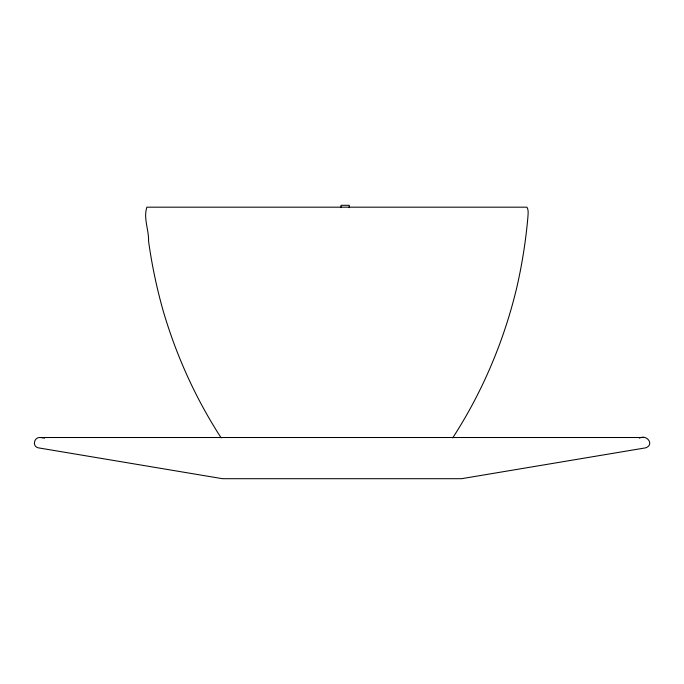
<?xml version="1.0" encoding="UTF-8"?>
<svg xmlns="http://www.w3.org/2000/svg" width="684" height="684" viewBox="0 0 684 684"><rect width="100%" height="100%" fill="white"/><g stroke="black" fill="none" stroke-linecap="round" stroke-linejoin="round"><path stroke-width="1.03" d="M452.714 437.871C482.382 392.129 503.903 341.222 516.617 288.229C522.012 264.879 525.774 241.187 527.877 217.315C528.039 213.93 528.775 210.279 526.962 207.175L146.898 207.175C143.17 218.025 148.984 230.004 148.556 241.127C151.848 264.862 156.79 288.34 163.339 311.391C176.472 356.013 195.829 398.832 221.154 437.871M639.429 438.136C646.585 433.947 654.879 444.626 645.662 447.849L461.52 478.697L222.48 478.697L38.338 447.849C31.789 446.481 34.063 436.76 40.399 437.512L643.601 437.512M40.399 437.512L44.571 438.136M349.25 207.671L349.25 205.303L341.017 205.303L341.017 207.671"/></g></svg>
